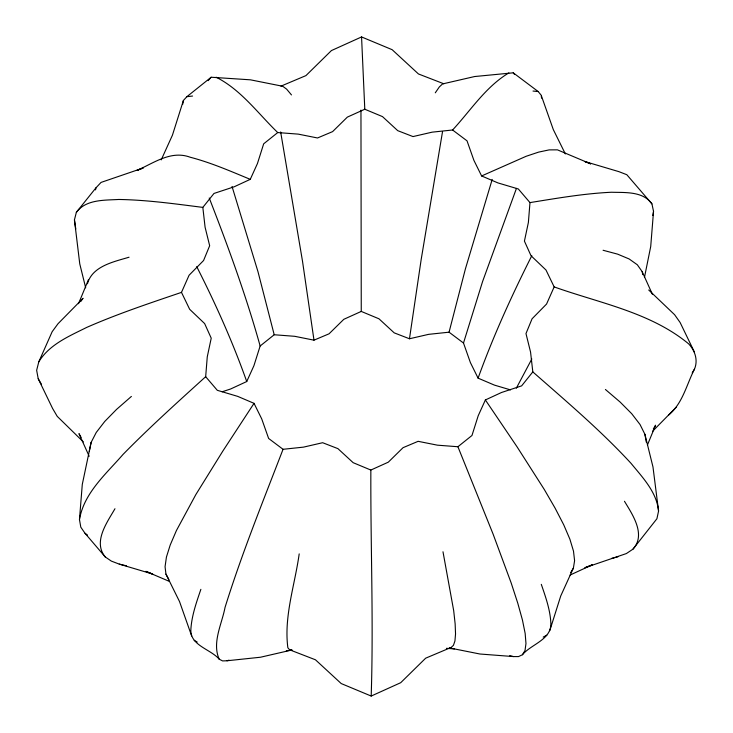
<?xml version="1.0" encoding="UTF-8"?>
<svg xmlns="http://www.w3.org/2000/svg" width="733" height="733" viewBox="0 0 733 733"><rect width="100%" height="100%" fill="white"/><g stroke="black" fill="none" stroke-linecap="round" stroke-linejoin="round"><path stroke-width="1.1" d="M222.154 391.779L230.648 388.976L246.737 381.536L253.911 365.73L260.142 346.003L274.206 334.752L294.712 336.31L313.99 340.167L329.062 333.808L343.814 319.313L361.259 311.424L360.957 110.097M169.387 581.397L145.849 571.355L152.684 574.049L119.277 564.126L111.343 561.102L105.195 556.897L85.01 533.276L80.804 527.183L79.466 519.56L82.288 484.412L91.112 442.42L96.252 432.452L104.764 421.438L116.556 409.399L131.39 396.434M79.466 519.56C83.983 492.878 106.129 473.921 123.025 454.442C149.505 427.412 177.652 402.096 205.671 376.698L207.265 356.843L211.223 338.179L204.635 323.574L189.655 309.28L181.482 292.375L189.077 275.241L203.572 260.517L209.665 245.729L205.084 227.193L202.83 207.393L213.999 193.439L234.175 186.787L250.265 179.347L257.439 163.541L263.678 143.815L277.734 132.563L298.239 134.121L317.526 137.978L332.599 131.619L347.341 117.124L364.796 109.235L382.498 116.611L397.726 130.657L413 136.576L432.149 132.16L452.591 129.998L467.022 140.837L473.912 160.371L481.618 175.957L497.954 182.92L518.332 188.977L529.977 202.601L528.383 222.456L524.425 241.12L531.013 255.716L545.993 270.019L554.166 286.915C599.741 303.169 650.602 312.331 688.708 343.905C695.031 350.667 698.228 360.224 694.499 369.084C686.519 384.697 682.689 403.507 668.542 415.116M590.624 163.853L584.797 161.517L618.918 171.659L626.816 174.711L651.939 203.893L653.534 211.379L650.712 246.526L644.454 277.477M361.259 311.424L378.97 318.8L394.198 332.855L409.472 338.765L421.191 259.427L442.521 131.702M449.421 647.917L479.932 654.01L513.54 656.576L518.524 656.585L522.446 654.734C531.123 644.252 551.189 639.817 550.859 623.618C550.327 610.021 545.664 597.093 541.302 584.348M549.759 630.71L560.736 595.966L573.38 568.139L574.599 560.718L573.49 551.115L569.889 539.176L563.75 524.855L555.156 508.235L544.289 489.47L517.003 446.745L485.383 399.952L501.473 392.512L521.639 385.86L532.818 371.897L530.564 352.106L525.982 333.561L532.076 318.782L546.561 304.048L554.166 286.915M652.81 215.484L653.534 211.379M182.682 104.379L183.406 100.458L186.869 96.683L211.15 77.24L250.448 79.824L282.727 86.274L286.621 89.133L291.477 94.923M299.192 553.873C294.904 584.833 283.763 616.343 287.858 647.77L289.599 649.786L315.456 659.792L341.23 683.568L371.191 696.057L400.713 682.698L425.681 658.179L451.18 647.413L453.434 645.342L454.936 640.99L455.541 633.953L455.147 623.902L453.69 610.644L442.989 551.766M89.289 451.372L91.112 442.42M605.421 389.48L620.1 402.023L631.718 413.714L640.019 424.489L644.912 434.312L652.975 466.939L658.564 511.066L656.915 518.744L632.955 549.164L626.367 553.562L584.907 567.718L592.227 564.813L570.045 575.075M87.465 283.753C92.23 266.097 113.817 261.8 129.045 257.21M95.501 189.884L96.014 187.767L101.062 182.407L143.192 167.994L136.952 170.505M510.516 389.892L494.418 385.109L478.09 378.146L470.384 362.56L463.494 343.026L449.063 332.186L465.446 268.745L492.2 179.429M85.688 287.849L79.769 263.907L74.436 219.863L76.351 212.323L96.014 187.767M80.657 301.63L83.049 298.294L58.008 323.739L52.162 331.701L38.794 361.845L36.65 370.302L38.208 378.704L52.593 408.464L57.229 416.362L83.351 441.917M463.494 343.026L482.561 281.6L516.453 188.372M371.191 696.057C373.619 620.851 370.531 545.343 370.852 470.055L388.307 462.166L403.049 447.68L418.122 441.321L437.409 445.169L457.914 446.736L471.97 435.484L478.209 415.748L485.383 399.952M183.406 100.458L172.438 135.174L161.214 159.886M200.869 589.332C196.499 602.214 191.844 615.216 190.901 628.896C189.435 645.379 210.563 649.026 219.194 659.178L222.603 660.919L227.001 660.772L260.508 657.226L291.881 649.988L289.599 649.786M478.09 378.146C493.227 336.154 511.762 295.509 531.819 255.661M370.852 470.055L353.15 462.679L337.922 448.633L322.639 442.714L303.499 447.13L283.048 449.302C262.881 501.702 241.716 553.818 225.022 607.474C221.925 623.975 211.791 642.685 219.194 659.178M78.523 303.709L88.381 279.777M647.441 444.977L655.595 425.195L653.314 429.016M516.316 388.233L531.828 358.968M114.962 508.729C107.119 522.354 92.779 541.861 105.195 556.897M570.622 572.693L573.38 568.139M692.209 372.859L694.499 369.084M522.446 654.734L525.011 650.528L525.973 643.537L525.158 633.431L522.437 619.999L517.773 603.186L511.213 583.074L493.107 534.137L457.914 446.736M205.671 376.698L217.307 390.313L237.694 396.37L254.03 403.342L222.841 451.061L195.848 494.573L176.424 530.536L170.203 545.031L166.428 557.08L165.062 566.719L165.951 574.113L179.521 601.555L191.661 635.96M435.283 92.816L439.369 86.888L442.576 83.928L474.636 76.534L513.247 72.814L538.169 91.533L541.183 95.217L553.305 129.585L565.363 153.957M38.794 361.845C49.34 344.437 69.149 336.19 86.604 327.459C117.5 313.88 149.559 303.233 181.482 292.375M632.955 549.164C646.249 534.705 632.579 514.685 624.461 501.262M452.591 129.998C470.641 110.518 485.695 86.751 508.858 72.915M208.135 80.657L211.15 77.24M76.351 212.323C85.981 199.312 104.251 200.311 118.746 199.468C146.939 199.917 174.903 203.847 202.83 207.393M652.608 431.242L676.174 407.291M543.217 637.078L546.818 635.218M481.618 175.957L526.184 156.266L538.618 152.116L549.136 149.889L557.456 149.853L590.551 163.798M136.934 170.441C153.756 163.083 170.945 150.045 190.186 157.228C210.893 162.607 230.547 171.192 250.265 179.347M443.795 83.773L418.451 73.96L392.146 49.688L361.561 36.943L331.417 50.577L305.936 75.609L280.941 86.155M227.001 660.772L229.053 660.167M611.487 558.445L617.965 556.814M409.472 338.765L428.622 334.349L449.063 332.186M529.977 202.601C556.998 198.258 584.054 193.53 611.441 192.248C625.203 192.678 643.024 191.093 651.939 203.893M186.869 96.683L192.577 96.041M286.337 650.767L292.018 650.162M446.415 648.32L454.387 648.925M533.019 91.057L538.169 91.533M509.701 655.678L513.54 656.576M119.277 564.126L126.452 565.803M603.085 250.265L617.617 254.14L629.116 258.951L637.334 264.787L642.181 271.659L652.379 294.263M216.116 77.203C241.065 89.738 258.007 113.496 277.734 132.563M194.181 640.385L197.186 642.035M85.01 533.276L87.502 535.063M283.048 449.302L268.626 438.462L261.736 418.928L254.03 403.342M532.818 371.897C566.407 401.437 600.684 430.418 631.049 463.357C642.584 477.458 656.731 492.035 658.564 511.066M648.714 290.002L674.598 314.704L680.123 322.502L694.499 352.243M513.247 72.814L514.52 74.482M38.208 378.704L41.442 384.266M81.088 437.399L78.972 433.643L89.179 456.265M165.951 574.113L168.865 579.482M196.719 266.638C215.667 303.902 232.764 342.119 246.737 381.536M209.235 198.002C228.146 246.636 246.114 295.701 260.142 346.003M232.04 186.475L258.007 271.787L274.206 334.752M361.561 36.943L364.796 109.235M642.181 271.659L642.749 274.628M644.912 434.312L646.268 442.091M74.436 219.863L75.792 229.044M541.311 96.188L541.577 98.14M313.99 340.167L302.5 261.168L280.657 131.958"/></g></svg>
